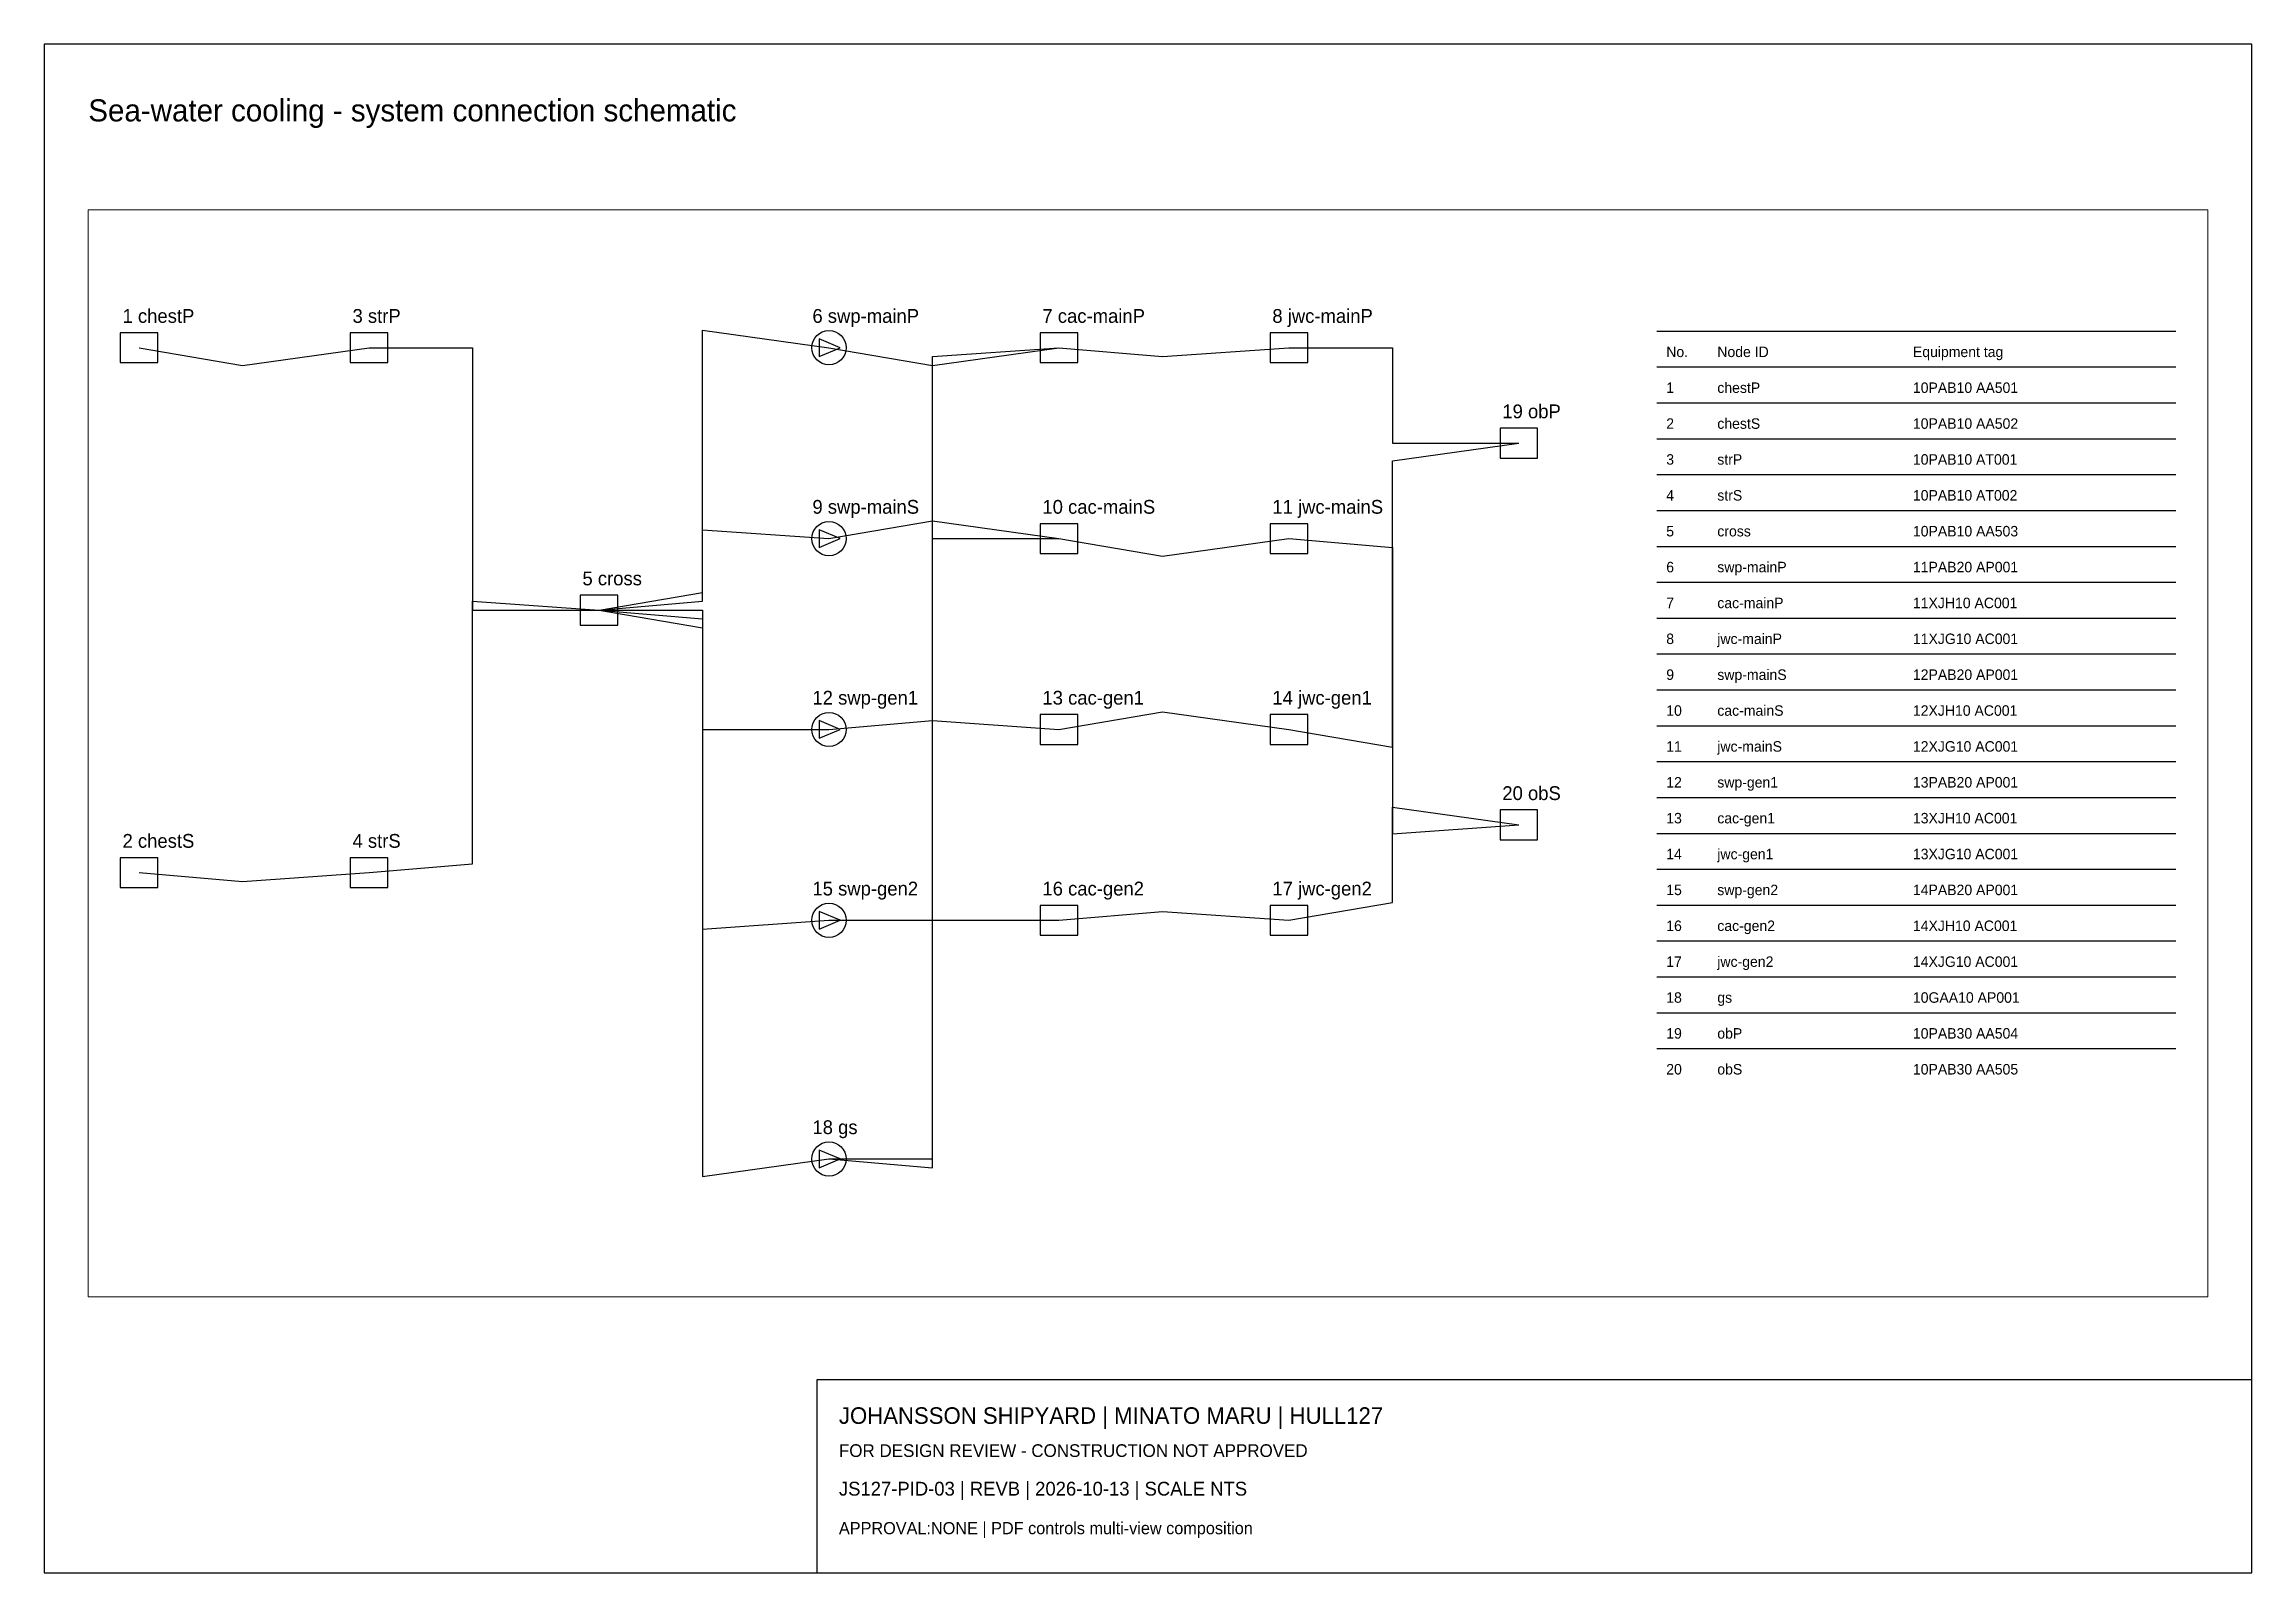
# Paper-space layout 'Layout1' of a CAD drawing. Header units: millimetres. Extents: x 10 to 410, y 10 to 287.
# The model-space entities are those that its viewports show. They can reach past a viewport. Long polylines and large blocks are cut down to what shows.
import ezdxf

# ---------------------------------------------------------------- set-up
doc = ezdxf.new("R2010")
doc.units = ezdxf.units.MM
for name, color, linetype in [('ANNOTATION', 7, 'Continuous'), ('EQUIPMENT', 3, 'Continuous'), ('GEOMETRY', 7, 'Continuous'), ('PIPING', 4, 'Continuous')]:
    doc.layers.add(name, color=color, linetype=linetype)

msp = doc.modelspace()

# ---------------------------------------------------------------- linework, layer by layer
at = {"layer": 'EQUIPMENT'}
for points in [[(30.6, 244.3), (37.4, 244.3), (37.4, 249.7), (30.6, 249.7)], [(72.27, 244.3), (79.07, 244.3), (79.07, 249.7), (72.27, 249.7)], [(157.2, 245.4), (161, 247), (157.2, 248.6)], [(197.27, 244.3), (204.07, 244.3), (204.07, 249.7), (197.27, 249.7)], [(238.93, 244.3), (245.73, 244.3), (245.73, 249.7), (238.93, 249.7)], [(280.6, 227.01), (287.4, 227.01), (287.4, 232.41), (280.6, 232.41)], [(157.2, 210.81), (161, 212.41), (157.2, 214.01)], [(197.27, 209.71), (204.07, 209.71), (204.07, 215.11), (197.27, 215.11)], [(238.93, 209.71), (245.73, 209.71), (245.73, 215.11), (238.93, 215.11)], [(113.93, 196.74), (120.73, 196.74), (120.73, 202.14), (113.93, 202.14)], [(197.27, 175.12), (204.07, 175.12), (204.07, 180.52), (197.27, 180.52)], [(238.93, 175.12), (245.73, 175.12), (245.73, 180.52), (238.93, 180.52)], [(157.2, 176.22), (161, 177.82), (157.2, 179.42)], [(280.6, 157.83), (287.4, 157.83), (287.4, 163.23), (280.6, 163.23)], [(30.6, 149.18), (37.4, 149.18), (37.4, 154.58), (30.6, 154.58)], [(72.27, 149.18), (79.07, 149.18), (79.07, 154.58), (72.27, 154.58)], [(157.2, 141.64), (161, 143.24), (157.2, 144.84)], [(197.27, 140.54), (204.07, 140.54), (204.07, 145.94), (197.27, 145.94)], [(238.93, 140.54), (245.73, 140.54), (245.73, 145.94), (238.93, 145.94)], [(157.2, 98.4), (161, 100), (157.2, 101.6)]]:
    msp.add_lwpolyline(points, close=True, dxfattribs=at)
for centre in [(159, 247), (159, 212.41), (159, 177.82), (159, 143.24), (159, 100)]:
    msp.add_circle(centre, 3.1, dxfattribs=at)
at = {"layer": 'GEOMETRY'}
for p, q in [((309, 250), (403, 250)), ((309, 243.5), (403, 243.5)), ((309, 237), (403, 237)), ((309, 230.5), (403, 230.5)), ((309, 224), (403, 224)), ((309, 217.5), (403, 217.5)), ((309, 211), (403, 211)), ((309, 204.5), (403, 204.5)), ((309, 198), (403, 198)), ((309, 191.5), (403, 191.5)), ((309, 185), (403, 185)), ((309, 178.5), (403, 178.5)), ((309, 172), (403, 172)), ((309, 165.5), (403, 165.5)), ((309, 159), (403, 159)), ((309, 152.5), (403, 152.5)), ((309, 146), (403, 146)), ((309, 139.5), (403, 139.5)), ((309, 133), (403, 133)), ((309, 126.5), (403, 126.5)), ((309, 120), (403, 120))]:
    msp.add_line(p, q, dxfattribs=at)
at = {"layer": 'PIPING'}
for points in [[(117.33, 199.44), (136.08, 202.64), (136.08, 250.2), (159, 247)], [(34, 247), (52.75, 243.8), (52.75, 243.8), (75.67, 247)], [(75.67, 247), (94.42, 247), (94.42, 199.44), (117.33, 199.44)], [(159, 247), (177.75, 243.8), (177.75, 243.8), (200.67, 247)], [(159, 100), (177.75, 98.4), (177.75, 245.4), (200.67, 247)], [(200.67, 247), (219.42, 245.4), (219.42, 245.4), (242.33, 247)], [(242.33, 247), (261.08, 247), (261.08, 229.71), (284, 229.71)], [(242.33, 177.82), (261.08, 174.62), (261.08, 226.51), (284, 229.71)], [(117.33, 199.44), (136.08, 201.04), (136.08, 214.01), (159, 212.41)], [(159, 212.41), (177.75, 215.61), (177.75, 215.61), (200.67, 212.41)], [(159, 100), (177.75, 100), (177.75, 212.41), (200.67, 212.41)], [(200.67, 212.41), (219.42, 209.21), (219.42, 209.21), (242.33, 212.41)], [(242.33, 212.41), (261.08, 210.81), (261.08, 158.93), (284, 160.53)], [(75.67, 151.88), (94.42, 153.48), (94.42, 201.04), (117.33, 199.44)], [(117.33, 199.44), (136.08, 199.44), (136.08, 177.82), (159, 177.82)], [(117.33, 199.44), (136.08, 197.84), (136.08, 141.64), (159, 143.24)], [(117.33, 199.44), (136.08, 196.24), (136.08, 96.8), (159, 100)], [(200.67, 177.82), (219.42, 181.02), (219.42, 181.02), (242.33, 177.82)], [(159, 177.82), (177.75, 179.42), (177.75, 179.42), (200.67, 177.82)], [(242.33, 143.24), (261.08, 146.44), (261.08, 163.73), (284, 160.53)], [(34, 151.88), (52.75, 150.28), (52.75, 150.28), (75.67, 151.88)], [(200.67, 143.24), (219.42, 144.84), (219.42, 144.84), (242.33, 143.24)], [(159, 143.24), (177.75, 143.24), (177.75, 143.24), (200.67, 143.24)]]:
    msp.add_lwpolyline(points, dxfattribs=at)

# ---------------------------------------------------------------- texts
at = {"layer": 'ANNOTATION'}
for s, height, p in [('1 chestP', 2.5, (31, 251.5)), ('3 strP', 2.5, (72.67, 251.5)), ('6 swp-mainP', 2.5, (156, 251.5)), ('7 cac-mainP', 2.5, (197.67, 251.5)), ('8 jwc-mainP', 2.5, (239.33, 251.5)), ('No.', 1.9, (310.7, 245.3)), ('Node ID', 1.9, (319.95, 245.3)), ('Equipment tag', 1.9, (355.39, 245.3)), ('1', 1.9, (310.7, 238.8)), ('chestP', 1.9, (319.95, 238.8)), ('10PAB10 AA501', 1.9, (355.39, 238.8)), ('19 obP', 2.5, (281, 234.21)), ('2', 1.9, (310.7, 232.3)), ('chestS', 1.9, (319.95, 232.3)), ('10PAB10 AA502', 1.9, (355.39, 232.3)), ('3', 1.9, (310.7, 225.8)), ('strP', 1.9, (319.95, 225.8)), ('10PAB10 AT001', 1.9, (355.39, 225.8)), ('4', 1.9, (310.7, 219.3)), ('strS', 1.9, (319.95, 219.3)), ('10PAB10 AT002', 1.9, (355.39, 219.3)), ('9 swp-mainS', 2.5, (156, 216.91)), ('10 cac-mainS', 2.5, (197.67, 216.91)), ('11 jwc-mainS', 2.5, (239.33, 216.91)), ('5', 1.9, (310.7, 212.8)), ('cross', 1.9, (319.95, 212.8)), ('10PAB10 AA503', 1.9, (355.39, 212.8)), ('6', 1.9, (310.7, 206.3)), ('swp-mainP', 1.9, (319.95, 206.3)), ('11PAB20 AP001', 1.9, (355.39, 206.3)), ('5 cross', 2.5, (114.33, 203.94)), ('7', 1.9, (310.7, 199.8)), ('cac-mainP', 1.9, (319.95, 199.8)), ('11XJH10 AC001', 1.9, (355.39, 199.8)), ('8', 1.9, (310.7, 193.3)), ('jwc-mainP', 1.9, (319.95, 193.3)), ('11XJG10 AC001', 1.9, (355.39, 193.3)), ('9', 1.9, (310.7, 186.8)), ('swp-mainS', 1.9, (319.95, 186.8)), ('12PAB20 AP001', 1.9, (355.39, 186.8)), ('12 swp-gen1', 2.5, (156, 182.32)), ('13 cac-gen1', 2.5, (197.67, 182.32)), ('14 jwc-gen1', 2.5, (239.33, 182.32)), ('10', 1.9, (310.7, 180.3)), ('cac-mainS', 1.9, (319.95, 180.3)), ('12XJH10 AC001', 1.9, (355.39, 180.3)), ('11', 1.9, (310.7, 173.8)), ('jwc-mainS', 1.9, (319.95, 173.8)), ('12XJG10 AC001', 1.9, (355.39, 173.8)), ('12', 1.9, (310.7, 167.3)), ('swp-gen1', 1.9, (319.95, 167.3)), ('13PAB20 AP001', 1.9, (355.39, 167.3)), ('20 obS', 2.5, (281, 165.03)), ('13', 1.9, (310.7, 160.8)), ('cac-gen1', 1.9, (319.95, 160.8)), ('13XJH10 AC001', 1.9, (355.39, 160.8)), ('2 chestS', 2.5, (31, 156.38)), ('4 strS', 2.5, (72.67, 156.38)), ('14', 1.9, (310.7, 154.3)), ('jwc-gen1', 1.9, (319.95, 154.3)), ('13XJG10 AC001', 1.9, (355.39, 154.3)), ('15 swp-gen2', 2.5, (156, 147.74)), ('16 cac-gen2', 2.5, (197.67, 147.74)), ('17 jwc-gen2', 2.5, (239.33, 147.74)), ('15', 1.9, (310.7, 147.8)), ('swp-gen2', 1.9, (319.95, 147.8)), ('14PAB20 AP001', 1.9, (355.39, 147.8)), ('16', 1.9, (310.7, 141.3)), ('cac-gen2', 1.9, (319.95, 141.3)), ('14XJH10 AC001', 1.9, (355.39, 141.3)), ('17', 1.9, (310.7, 134.8)), ('jwc-gen2', 1.9, (319.95, 134.8)), ('14XJG10 AC001', 1.9, (355.39, 134.8)), ('18', 1.9, (310.7, 128.3)), ('gs', 1.9, (319.95, 128.3)), ('10GAA10 AP001', 1.9, (355.39, 128.3)), ('19', 1.9, (310.7, 121.8)), ('obP', 1.9, (319.95, 121.8)), ('10PAB30 AA504', 1.9, (355.39, 121.8)), ('20', 1.9, (310.7, 115.3)), ('obS', 1.9, (319.95, 115.3)), ('10PAB30 AA505', 1.9, (355.39, 115.3)), ('18 gs', 2.5, (156, 104.5))]:
    msp.add_text(s, height=height, dxfattribs=at).set_placement(p)

psp = doc.layouts.get("Layout1")

# ---------------------------------------------------------------- linework, layer by layer
for points in [[(10, 10), (410, 10), (410, 287), (10, 287)], [(150, 10), (410, 10), (410, 45), (150, 45)]]:
    psp.add_lwpolyline(points, close=True)

# ---------------------------------------------------------------- texts
for s, height, p in [('Sea-water cooling - system connection schematic', 4, (18, 273)), ('JOHANSSON SHIPYARD | MINATO MARU | HULL127', 3, (154, 37)), ('FOR DESIGN REVIEW - CONSTRUCTION NOT APPROVED', 2.3, (154, 31)), ('JS127-PID-03 | REVB | 2026-10-13 | SCALE NTS', 2.5, (154, 24)), ('APPROVAL:NONE | PDF controls multi-view composition', 2.2, (154, 17))]:
    psp.add_text(s, height=height).set_placement(p)

# ---------------------------------------------------------------- viewports
at = {"layer": 'VIEWPORTS'}
psp.add_viewport(center=(210, 158.5), size=(384, 197), view_center_point=(216.8, 173.5), view_height=197, dxfattribs=at)

doc.saveas('drawing.dxf')
